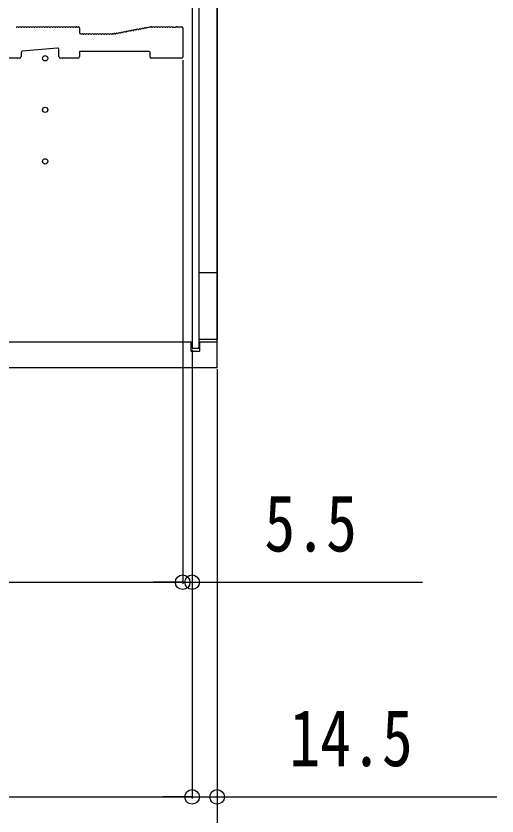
# Model space of a CAD drawing. Units: millimetres, scale not verified. Extents: x -4205 to 4205, y -2836 to 3104.
# Drawn here: x -1606.9 to -1327.2, y -1962.6 to -1496.9 of the extents above; entities that cross this region are included whole.
import ezdxf
from ezdxf.enums import TextEntityAlignment as Align

# ---------------------------------------------------------------- set-up
doc = ezdxf.new("R2010")
doc.units = ezdxf.units.MM
doc.header["$LTSCALE"] = 20
for name, color, linetype in [('0-2_YKK_11', 7, 'Continuous'), ('0-3_YKK_12', 2, 'Continuous'), ('0-5_YKK_D', 6, 'Continuous')]:
    doc.layers.add(name, color=color, linetype=linetype)
doc.styles.add('ＭＳ ゴシック', font='')
doc.styles.get('ＭＳ ゴシック').set_extended_font_data('MS Gothic')

msp = doc.modelspace()

# ---------------------------------------------------------------- linework, layer by layer
at = {"layer": '0-2_YKK_11'}
for p, q in [((-1606.93, -1503.4), (-1606.54, -1503.4)), ((-1605.43, -1503.4), (-1605.04, -1503.4)), ((-1603.93, -1503.4), (-1603.54, -1503.4)), ((-1602.43, -1503.4), (-1602.04, -1503.4)), ((-1600.93, -1503.4), (-1600.54, -1503.4)), ((-1599.43, -1503.4), (-1599.04, -1503.4)), ((-1597.93, -1503.4), (-1597.54, -1503.4)), ((-1596.43, -1503.4), (-1596.04, -1503.4)), ((-1594.93, -1503.4), (-1594.54, -1503.4)), ((-1593.43, -1503.4), (-1593.04, -1503.4)), ((-1591.93, -1503.4), (-1591.54, -1503.4)), ((-1590.43, -1503.4), (-1590.04, -1503.4)), ((-1588.93, -1503.4), (-1588.54, -1503.4)), ((-1587.43, -1503.4), (-1587.04, -1503.4)), ((-1585.93, -1503.4), (-1585.54, -1503.4)), ((-1584.43, -1503.4), (-1584.04, -1503.4)), ((-1582.93, -1503.4), (-1582.54, -1503.4)), ((-1581.43, -1503.4), (-1581.04, -1503.4)), ((-1579.93, -1503.4), (-1579.54, -1503.4)), ((-1578.43, -1503.4), (-1578.04, -1503.4)), ((-1576.93, -1503.4), (-1576.54, -1503.4)), ((-1575.43, -1503.4), (-1575.04, -1503.4)), ((-1573.93, -1503.4), (-1573.54, -1503.4)), ((-1572.43, -1503.4), (-1572.04, -1503.4)), ((-1571.49, -1503.2), (-1570.69, -1503.2)), ((-1569.99, -1503.9), (-1569.99, -1506.5)), ((-1532.98, -1504.16), (-1532.61, -1504.09)), ((-1531.51, -1503.88), (-1531.13, -1503.81)), ((-1530.62, -1503.51), (-1529.05, -1503.21)), ((-1528.92, -1503.2), (-1528.49, -1503.2)), ((-1527.93, -1503.4), (-1527.54, -1503.4)), ((-1526.43, -1503.4), (-1526.04, -1503.4)), ((-1524.93, -1503.4), (-1524.54, -1503.4)), ((-1523.43, -1503.4), (-1523.04, -1503.4)), ((-1521.93, -1503.4), (-1521.54, -1503.4)), ((-1520.43, -1503.4), (-1520.04, -1503.4)), ((-1518.93, -1503.4), (-1518.54, -1503.4)), ((-1517.43, -1503.4), (-1517.04, -1503.4)), ((-1513.49, -1503.2), (-1510.69, -1503.2)), ((-1509.99, -1503.9), (-1509.99, -1520.8)), ((-1569.29, -1507.2), (-1568.49, -1507.2)), ((-1567.93, -1507.4), (-1567.54, -1507.4)), ((-1566.43, -1507.4), (-1566.04, -1507.4)), ((-1564.93, -1507.4), (-1564.54, -1507.4)), ((-1563.43, -1507.4), (-1563.04, -1507.4)), ((-1561.93, -1507.4), (-1561.54, -1507.4)), ((-1560.43, -1507.4), (-1560.04, -1507.4)), ((-1558.93, -1507.4), (-1558.54, -1507.4)), ((-1557.43, -1507.4), (-1557.04, -1507.4)), ((-1555.93, -1507.4), (-1555.54, -1507.4)), ((-1554.43, -1507.4), (-1554.04, -1507.4)), ((-1552.93, -1507.4), (-1552.54, -1507.4)), ((-1551.43, -1507.4), (-1551.04, -1507.4)), ((-1550.49, -1507.2), (-1550.05, -1507.2)), ((-1549.92, -1507.19), (-1549.78, -1507.16)), ((-1549.19, -1507.25), (-1548.82, -1507.18)), ((-1547.72, -1506.97), (-1547.34, -1506.9)), ((-1546.24, -1506.69), (-1545.87, -1506.62)), ((-1544.77, -1506.41), (-1544.4, -1506.34)), ((-1543.3, -1506.13), (-1542.92, -1506.06)), ((-1541.82, -1505.85), (-1541.45, -1505.78)), ((-1540.35, -1505.57), (-1539.98, -1505.5)), ((-1538.88, -1505.29), (-1538.5, -1505.22)), ((-1537.4, -1505.01), (-1537.03, -1504.94)), ((-1535.93, -1504.73), (-1535.56, -1504.65)), ((-1534.46, -1504.45), (-1534.08, -1504.37)), ((-1603.99, -1518.14), (-1603.99, -1520.5)), ((-1582.75, -1515.57), (-1603.35, -1517.44)), ((-1581.99, -1520.5), (-1581.99, -1516.27)), ((-1528.99, -1520.8), (-1528.99, -1518.2)), ((-1570.99, -1521.5), (-1580.99, -1521.5)), ((-1510.69, -1521.5), (-1528.29, -1521.5))]:
    msp.add_line(p, q, dxfattribs=at)
for points in [[(-1515.92, -1503.4), (-1515.73, -1503.47), (-1514.24, -1503.47), (-1514.05, -1503.4)], [(-1529.69, -1517.5), (-1569.99, -1517.5), (-1569.99, -1520.5)], [(-1604.99, -1521.5), (-1631.41, -1521.5), (-1631.66, -1521.37), (-1632.31, -1521.37), (-1632.56, -1521.5), (-1659.41, -1521.5), (-1659.66, -1521.37), (-1660.31, -1521.37), (-1660.56, -1521.5), (-1687.41, -1521.5), (-1687.66, -1521.37), (-1688.31, -1521.37), (-1688.56, -1521.5), (-1728.79, -1521.5)]]:
    msp.add_lwpolyline(points, dxfattribs=at)
for centre, radius, start, end in [((-1605.99, -1504.08), 0.88, 50.536, 129.464), ((-1604.49, -1504.08), 0.88, 50.536, 129.464), ((-1602.99, -1504.08), 0.88, 50.536, 129.464), ((-1601.49, -1504.08), 0.88, 50.536, 129.464), ((-1599.99, -1504.08), 0.88, 50.536, 129.464), ((-1598.49, -1504.08), 0.88, 50.536, 129.464), ((-1596.99, -1504.08), 0.88, 50.536, 129.464), ((-1595.49, -1504.08), 0.88, 50.536, 129.464), ((-1593.99, -1504.08), 0.88, 50.536, 129.464), ((-1592.49, -1504.08), 0.88, 50.536, 129.464), ((-1590.99, -1504.08), 0.88, 50.536, 129.464), ((-1589.49, -1504.08), 0.88, 50.536, 129.464), ((-1587.99, -1504.08), 0.88, 50.536, 129.464), ((-1586.49, -1504.08), 0.88, 50.536, 129.464), ((-1584.99, -1504.08), 0.88, 50.536, 129.464), ((-1583.49, -1504.08), 0.88, 50.536, 129.464), ((-1581.99, -1504.08), 0.88, 50.536, 129.464), ((-1580.49, -1504.08), 0.88, 50.536, 129.464), ((-1578.99, -1504.08), 0.88, 50.536, 129.464), ((-1577.49, -1504.08), 0.88, 50.536, 129.464), ((-1575.99, -1504.08), 0.88, 50.536, 129.464), ((-1574.49, -1504.08), 0.88, 50.536, 129.464), ((-1572.99, -1504.08), 0.88, 50.536, 129.464), ((-1571.49, -1504.08), 0.88, 90, 129.464), ((-1570.69, -1503.9), 0.7, 0, 90), ((-1533.41, -1504.94), 0.88, 61.3203, 140.2483), ((-1531.93, -1504.66), 0.88, 61.3203, 140.2483), ((-1530.46, -1504.38), 0.88, 100.7843, 140.2483), ((-1528.92, -1503.9), 0.7, 90, 100.7843), ((-1528.49, -1504.08), 0.88, 50.536, 90), ((-1526.99, -1504.08), 0.88, 50.536, 129.464), ((-1525.49, -1504.08), 0.88, 50.536, 129.464), ((-1523.99, -1504.08), 0.88, 50.536, 129.464), ((-1522.49, -1504.08), 0.88, 50.536, 129.464), ((-1520.99, -1504.08), 0.88, 50.536, 129.464), ((-1519.49, -1504.08), 0.88, 50.536, 129.464), ((-1517.99, -1504.08), 0.88, 50.536, 129.464), ((-1516.49, -1504.08), 0.88, 50.4605, 129.464), ((-1513.49, -1504.08), 0.88, 90, 129.5394), ((-1510.69, -1503.9), 0.7, 0, 90), ((-1569.29, -1506.5), 0.7, 180, 270), ((-1568.49, -1508.08), 0.88, 50.536, 90), ((-1566.99, -1508.08), 0.88, 50.536, 129.464), ((-1565.49, -1508.08), 0.88, 50.536, 129.464), ((-1563.99, -1508.08), 0.88, 50.536, 129.464), ((-1562.49, -1508.08), 0.88, 50.536, 129.464), ((-1560.99, -1508.08), 0.88, 50.536, 129.464), ((-1559.49, -1508.08), 0.88, 50.536, 129.464), ((-1557.99, -1508.08), 0.88, 50.536, 129.464), ((-1556.49, -1508.08), 0.88, 50.536, 129.464), ((-1554.99, -1508.08), 0.88, 50.536, 129.464), ((-1553.49, -1508.08), 0.88, 50.536, 129.464), ((-1551.99, -1508.08), 0.88, 50.536, 129.464), ((-1550.49, -1508.08), 0.88, 90, 129.464), ((-1550.05, -1506.5), 0.7, 270, 280.7843), ((-1549.61, -1508.02), 0.88, 61.3203, 100.7843), ((-1548.14, -1507.74), 0.88, 61.3203, 140.2483), ((-1546.67, -1507.46), 0.88, 61.3203, 140.2483), ((-1545.19, -1507.18), 0.88, 61.3203, 140.2483), ((-1543.72, -1506.9), 0.88, 61.3203, 140.2483), ((-1542.25, -1506.62), 0.88, 61.3203, 140.2483), ((-1540.77, -1506.34), 0.88, 61.3203, 140.2483), ((-1539.3, -1506.06), 0.88, 61.3203, 140.2483), ((-1537.83, -1505.78), 0.88, 61.3203, 140.2483), ((-1536.35, -1505.5), 0.88, 61.3203, 140.2483), ((-1534.88, -1505.22), 0.88, 61.3203, 140.2483), ((-1603.29, -1518.14), 0.7, 95.1944, 180), ((-1582.69, -1516.27), 0.7, 0, 95.1944), ((-1529.69, -1518.2), 0.7, 0, 90), ((-1604.99, -1520.5), 1, 270, 0), ((-1580.99, -1520.5), 1, 180, 270), ((-1570.99, -1520.5), 1, 270, 0), ((-1528.29, -1520.8), 0.7, 180, 270), ((-1510.69, -1520.8), 0.7, 270, 0)]:
    msp.add_arc(centre, radius, start, end, dxfattribs=at)
at = {"layer": '0-3_YKK_12'}
for p, q in [((-1489.99, -976.75), (-1489.99, -1646.25)), ((-1869.99, -1686.5), (-1504.99, -1686.5)), ((-1504.99, -1692), (-1504.99, -1686.5)), ((-1499.99, -1692), (-1499.99, -1686.5)), ((-1499.99, -1686.5), (-1489.99, -1686.5)), ((-1504.99, -1692), (-1499.99, -1692))]:
    msp.add_line(p, q, dxfattribs=at)
for points in [[(-1869.99, -1701.5), (-1489.99, -1701.5), (-1489.99, -921.5), (-1869.99, -921.5)], [(-1504.49, -1690.25), (-1500.49, -1690.25), (-1500.49, -932.75), (-1504.49, -932.75)], [(-1500.49, -1646.25), (-1489.99, -1646.25), (-1489.99, -1685.25), (-1500.49, -1685.25)]]:
    msp.add_lwpolyline(points, close=True, dxfattribs=at)
for centre in [(-1589.99, -1521.5), (-1589.99, -1551.5), (-1589.99, -1581.5)]:
    msp.add_circle(centre, 1.55, dxfattribs=at)
at = {"layer": '0-5_YKK_D'}
for p, q in [((-1509.99, -1522.5), (-1509.99, -1827.5)), ((-1509.99, -1522.5), (-1509.99, -1827.5)), ((-1504.49, -1691.25), (-1504.49, -1827.5)), ((-1504.49, -1691.25), (-1504.49, -1952.5)), ((-1504.49, -1691.25), (-1504.49, -1952.5)), ((-1489.99, -1702.5), (-1489.99, -1952.5)), ((-1489.99, -1702.5), (-1489.99, -2077.5)), ((-1489.99, -1702.5), (-1489.99, -2202.5)), ((-1789.99, -1826.5), (-1509.99, -1826.5)), ((-1509.99, -1826.5), (-1526.99, -1826.5)), ((-1509.99, -1826.5), (-1504.49, -1826.5)), ((-1504.49, -1826.5), (-1370.49, -1826.5)), ((-1869.99, -1951.5), (-1504.49, -1951.5)), ((-1504.49, -1951.5), (-1521.49, -1951.5)), ((-1504.49, -1951.5), (-1489.99, -1951.5)), ((-1489.99, -1951.5), (-1327.19, -1951.5))]:
    msp.add_line(p, q, dxfattribs=at)
for centre in [(-1509.99, -1826.5), (-1509.99, -1826.5), (-1504.49, -1826.5), (-1504.49, -1951.5), (-1504.49, -1951.5), (-1489.99, -1951.5)]:
    msp.add_circle(centre, 4.25, dxfattribs=at)

# ---------------------------------------------------------------- texts
at = {"layer": '0-5_YKK_D', "style": 'ＭＳ ゴシック', "width": 0.8}
for s, p in [('5.5', (-1462.49, -1818.5)), ('14.5', (-1447.99, -1943.5))]:
    msp.add_text(s, height=32.99, dxfattribs=at).set_placement(p, align=Align.BOTTOM_LEFT)

doc.saveas('drawing.dxf')
